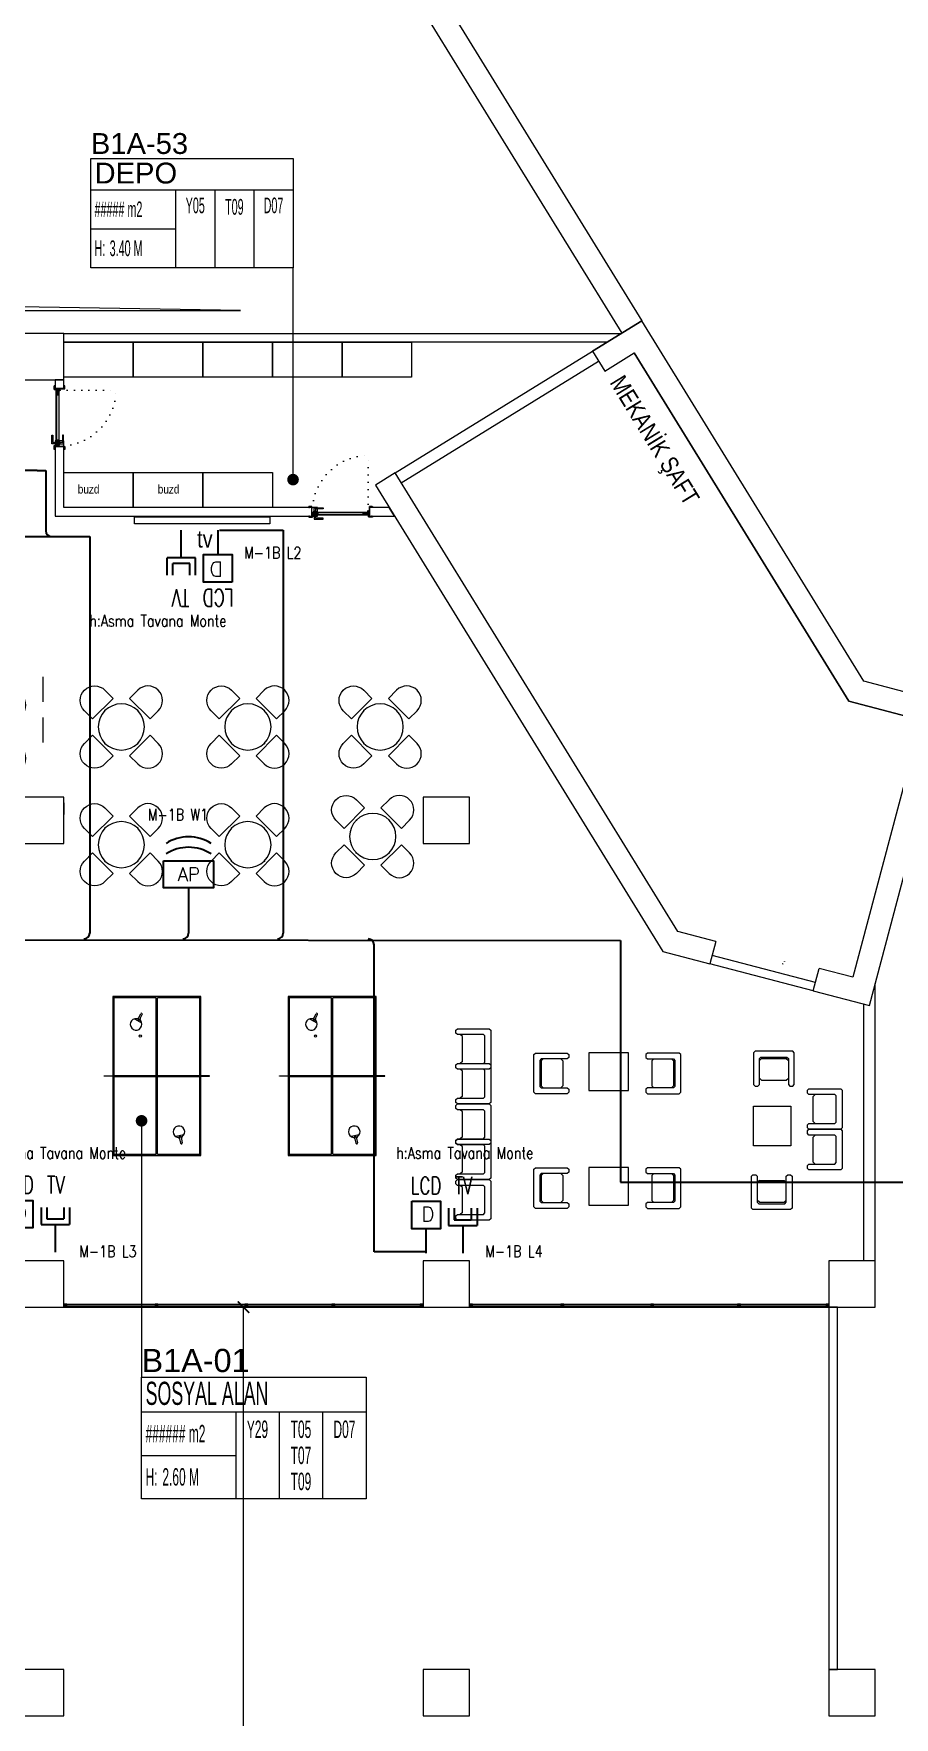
# Model space of a CAD drawing. Header units: metres. Extents: x -13621 to 152406, y -16073 to 22221.
# Drawn here: x 86288 to 87773, y 5682 to 8587 of the extents above; entities that cross this region are included whole.
import ezdxf
from ezdxf.enums import TextEntityAlignment as Align

# ---------------------------------------------------------------- set-up
doc = ezdxf.new("R2010")
doc.units = ezdxf.units.M
doc.header["$LTSCALE"] = 100
doc.header["$MEASUREMENT"] = 0
doc.linetypes.add('DOT2', pattern=[0.125, 0, -0.125])
doc.linetypes.add('HIDDEN', pattern=[0.375, 0.25, -0.125])
doc.layers.get('0').update_dxf_attribs({"color": 9, "lineweight": 9})
for name, color, linetype, lineweight in [('00', 9, 'Continuous', 9), ('01', 9, 'Continuous', 9), ('05', 9, 'Continuous', 9), ('06C @ 1', 9, 'Continuous', 9), ('06D', 9, 'Continuous', 9), ('09', 9, 'Continuous', 9), ('10', 9, 'Continuous', 9), ('12', 9, 'Continuous', 9), ('15', 9, 'Continuous', 9), ('20', 9, 'DOT2', 9), ('21', 9, 'Continuous', 9), ('21_mahal200', 9, 'Continuous', 9), ('25', 9, 'Continuous', 9), ('Data  Tavan', 170, 'Continuous', 30), ('E-ACCESS POINT (KABLOSUZ ERİŞİM İÇİN)', 7, 'Continuous', 30), ('E-DATA LCD EKRAN', 7, 'Continuous', 30), ('E-DATA PRİZİ (RJ45)', 7, 'Continuous', 30), ('E-YAZI', 7, 'Continuous', 30)]:
    doc.layers.add(name, color=color, linetype=linetype, lineweight=lineweight)
doc.styles.add('Arial', font='arial.ttf', dxfattribs={"height": 2.5})
doc.styles.add('E-YAZI', font='txttw.shx')
doc.styles.add('MuuM_TEXT-STANDART', font='ARIALN.TTF')
doc.dimstyles.new('MuuM_DIM200', dxfattribs={"dimscale": 20, "dimtxt": 2, "dimasz": 1, "dimexe": 1, "dimexo": 1, "dimgap": 1, "dimtad": 1, "dimdec": 1, "dimrnd": 0.5, "dimdsep": 46, "dimtxsty": 'MuuM_TEXT-STANDART', "dimblk": 'ARCHTICK', "dimcen": 0, "dimdle": 0.15, "dimclrd": 256, "dimclre": 256, "dimclrt": 256, "dimadec": 0, "dimazin": 0, "dimtfac": 5, "dimtdec": 1, "dimtix": 1, "dimtmove": 2, "dimatfit": 3, "dimldrblk": 'DOT', "dimfxl": 3, "dimfxlon": 1, "dimtolj": 1, "dimlwd": -1, "dimlwe": -1, "dimarcsym": 0})

# ---------------------------------------------------------------- blocks, each defined once
blk = doc.blocks.new('E-LCD+TV')
at = {"layer": 'E-DATA PRİZİ (RJ45)', "color": 1}
for p, q in [((38.5, 77.5), (38.5, 48)), ((48.3, 77.5), (48.3, 57.8)), ((77.8, 77.5), (77.8, 57.8)), ((87.6, 77.5), (87.6, 48)), ((0, 0), (0, 42)), ((38.5, 48), (87.6, 48)), ((48.3, 57.8), (77.8, 57.8)), ((63, 48), (63, 0))]:
    blk.add_line(p, q, dxfattribs=at)
blk.add_lwpolyline([(-24.6, 89.6), (24.6, 89.6), (24.6, 42), (-24.6, 42)], close=True, dxfattribs=at)
at = {"layer": 'E-DATA PRİZİ (RJ45)', "color": 1, "style": 'E-YAZI'}
blk.add_text('D', height=25.6, dxfattribs=at).set_placement((-8.8, 54.6))
at = {"layer": 'E-YAZI', "color": 1, "style": 'E-YAZI', "width": 0.7}
for s, p in [('LCD', (-27, 101.6)), ('TV', (49, 101.6))]:
    blk.add_text(s, height=30, dxfattribs=at).set_placement(p)
blk = doc.blocks.new('*U215')
at = {"layer": 'E-ACCESS POINT (KABLOSUZ ERİŞİM İÇİN)', "color": 4}
blk.add_lwpolyline([(-2.39, 3.24), (2.39, 3.24), (2.39, 0.65), (-2.39, 0.65)], close=True, dxfattribs=at)
at = {"layer": 'E-ACCESS POINT (KABLOSUZ ERİŞİM İÇİN)', "color": 3}
for centre in [(0, 1.56), (0, 0.55)]:
    blk.add_arc(centre, 3.99, 57.1828, 122.8172, dxfattribs=at)
at = {"layer": 'E-ACCESS POINT (KABLOSUZ ERİŞİM İÇİN)', "color": 3, "style": 'E-YAZI'}
blk.add_text('AP', height=1.28, dxfattribs=at).set_placement((-1.05, 1.31))
blk = doc.blocks.new('*U212')
at = {"layer": 'E-DATA PRİZİ (RJ45)', "color": 4}
blk.add_line((0, 0), (0, 2.1), dxfattribs=at)
blk.add_lwpolyline([(-1.23, 4.48), (1.23, 4.48), (1.23, 2.1), (-1.23, 2.1)], close=True, dxfattribs=at)
at = {"layer": 'E-DATA PRİZİ (RJ45)', "color": 3, "style": 'E-YAZI'}
blk.add_text('D', height=1.28, dxfattribs=at).set_placement((-0.44, 2.73))
blk = doc.blocks.new('p-kolon_80x80')
blk.add_lwpolyline([(-40, -40), (40, -40), (40, 40), (-40, 40)], close=True)
blk = doc.blocks.new('A$C724E0FF5')
at = {"layer": '09'}
for p, q in [((-8844.7, -1647.7), (-8844.8, -1647.8)), ((-8844.6, -1647.7), (-8844.7, -1647.9)), ((-8844.6, -1647.9), (-8844.5, -1647.7)), ((-8844.4, -1647.8), (-8844.5, -1647.9)), ((-8844.4, -1647.9), (-8844.4, -1647.8)), ((-8844.3, -1647.8), (-8844.3, -1648)), ((-8844.2, -1648), (-8844.2, -1647.8)), ((-8844.1, -1648), (-8844.1, -1647.9)), ((-8842.3, -1643), (-8842.3, -1643.2)), ((-8842.2, -1643.2), (-8842.2, -1643)), ((-8842.1, -1643.1), (-8842.1, -1643.2)), ((-8842, -1643.2), (-8842, -1643.1)), ((-8841.9, -1643.1), (-8841.9, -1643.3)), ((-8841.8, -1643.3), (-8841.8, -1643.1)), ((-8841.7, -1643.2), (-8841.7, -1643.3)), ((-8841.6, -1643.2), (-8841.6, -1643.3))]:
    blk.add_line(p, q, dxfattribs=at)
blk = doc.blocks.new('1.Bod.Ara.Sitatik Elk')
blk.add_lwpolyline([(3252.2, -590.6), (3337.3, -538.2)])
at = {"layer": '01'}
for points in [[(2885.9, 194.4), (3337.3, -538.2), (3303.3, -559.2), (2863.6, 154.4)], [(3633.1, -1694.3), (3729.8, -1719.6), (3868, -1198.9), (3720.3, -1159.7), (3337.3, -538.2), (3252.2, -590.6), (3273.2, -624.7), (3324.2, -593.2), (3694.6, -1194.2), (3819, -1227.3), (3701.4, -1670.8), (3643.2, -1655.6)], [(3819.2, -1227.3), (3694.6, -1194.2), (3324.2, -593.2)], [(3464.9, -1609), (3399.2, -1591.8), (2911.6, -800.5), (2877.6, -821.5), (3373.6, -1626.4), (3454.8, -1647.7)], [(3464.9, -1609), (3454.8, -1647.7)], [(3633.1, -1694.3), (3643.2, -1655.6)]]:
    blk.add_lwpolyline(points, dxfattribs=at)
for name, p in [('p-kolon_80x80', (2300, -600)), ('p-kolon_80x80', (2300, -1400)), ('p-kolon_80x80', (3000, -1400)), ('A$C724E0FF5', (12425, 0)), ('p-kolon_80x80', (2300, -2200)), ('p-kolon_80x80', (3000, -2200)), ('p-kolon_80x80', (3700, -2200)), ('p-kolon_80x80', (2300, -2905)), ('p-kolon_80x80', (3000, -2905)), ('p-kolon_80x80', (3700, -2905))]:
    blk.add_blockref(name, p, dxfattribs=at)
blk = doc.blocks.new('_ArchTick')
at = {"color": 0, "linetype": 'ByBlock', "const_width": 0.15}
blk.add_lwpolyline([(-0.5, -0.5), (0.5, 0.5)], dxfattribs=at)
blk = doc.blocks.new('_Dot')
at = {"color": 0, "linetype": 'ByBlock', "lineweight": -2}
blk.add_line((-0.5, 0), (-1, 0), dxfattribs=at)
at = {"color": 0, "linetype": 'ByBlock', "const_width": 0.5}
blk.add_lwpolyline([(-0.25, 0, 1), (0.25, 0, 1)], format="xyb", close=True, dxfattribs=at)
blk = doc.blocks.new('0_roomno2')
blk.add_lwpolyline([(19.38, -10.5), (0, -10.5), (0, 0), (19.38, 0)], close=True)
for points in [[(0, -3), (19.38, -3)], [(8.12, -3), (8.12, -10.5)], [(11.88, -3), (11.88, -10.5)], [(15.62, -3), (15.62, -10.5)], [(0, -6.75), (8.12, -6.75)]]:
    blk.add_lwpolyline(points)
at = {"style": 'MuuM_TEXT-STANDART', "width": 0.6}
blk.add_text('H:', height=1.5, dxfattribs=at).set_placement((0.35, -8.61), align=Align.MIDDLE_LEFT)
at = {"style": 'Arial'}
blk.add_attdef('ODANO', (0, 1.17), '', height=2, dxfattribs=at)
blk.add_attdef('MEKANADI', text='', height=2, dxfattribs=at).set_placement((0.35, -3), align=Align.BOTTOM_LEFT)
at = {"style": 'MuuM_TEXT-STANDART', "width": 0.6}
for tag, p in [('M2', (0.35, -4.88)), ('TEMIZTAVANYUKSEKLIGI', (1.8, -8.61))]:
    blk.add_attdef(tag, text='', height=1.5, dxfattribs=at).set_placement(p, align=Align.MIDDLE_LEFT)
for tag, p in [('YER01', (10, -4.5)), ('TAVAN01', (13.75, -4.5)), ('DUVAR01', (17.5, -4.5)), ('YER02', (10, -6.75)), ('TAVAN02', (13.75, -6.75)), ('DUVAR02', (17.5, -6.75)), ('YER03', (10, -9)), ('TAVAN03', (13.75, -9)), ('DUVAR03', (17.5, -9))]:
    blk.add_attdef(tag, text='', height=1.5, dxfattribs=at).set_placement(p, align=Align.MIDDLE_CENTER)
blk = doc.blocks.new('prf-10x10')
blk.add_lwpolyline([(-5, -5), (5, -5), (5, 5), (-5, 5)], close=True)
at = {"color": 255}
blk.add_solid([(-5, -5), (5, -5), (-5, 5), (5, 5)], dxfattribs=at)
at = {"layer": '10'}
blk.add_point((0, 0), dxfattribs=at)
blk = doc.blocks.new('p-dog-ser-620')
at = {"layer": '06D'}
for points in [[(-620, 5), (-5, 5)], [(-620, 0), (-5, 0)]]:
    blk.add_lwpolyline(points, dxfattribs=at)
at = {"layer": '15'}
blk.add_lwpolyline([(-620, 2.5), (-5, 2.5)], dxfattribs=at)
at = {"layer": '10', "xscale": 0.5, "yscale": 0.5, "rotation": 90}
for p in [(-617.5, 2.5), (-460, 2.5), (-305, 2.5), (-155, 2.5), (-2.5, 2.5)]:
    blk.add_blockref('prf-10x10', p, dxfattribs=at)
blk = doc.blocks.new('*D476')
at = {"layer": '25', "transparency": 16777216}
for p, q in [((2705.9, -2240), (2630, -2240)), ((2650, -7818), (2650, -2237)), ((2705.9, -7815), (2630, -7815))]:
    blk.add_line(p, q, dxfattribs=at)
at = {"layer": '25', "transparency": 16777216, "xscale": 20, "yscale": 20, "zscale": 20}
for p, rotation in [((2650, -2240), 90), ((2650, -7815), 270)]:
    blk.add_blockref('_ArchTick', p, dxfattribs=dict(at, rotation=rotation))
at = {"layer": '25', "transparency": 16777216, "insert": (2604.5, -4514.1), "char_height": 50, "attachment_point": 5, "rotation": 90, "style": 'MuuM_TEXT-STANDART'}
blk.add_mtext('\\A1;5575', dxfattribs=at)
blk = doc.blocks.new('p-kapı kolu')
for points in [[(2.2, 0), (2.2, -1.25), (-2.2, -1.25), (-2.2, 0), (2.2, 0)], [(1.225, -1.25), (1.225, -7.5), (-13.775, -7.5), (-13.775, -5.625), (-1.025, -5.625), (-1.025, -5.625), (-1.025, -1.25), (1.225, -1.25)]]:
    blk.add_lwpolyline(points)
blk = doc.blocks.new('K-AH-01')
at = {"layer": '09'}
h = blk.add_hatch(dxfattribs=at)
h.set_pattern_fill('LOGEND', color=256, scale=10, style=0)
h.set_pattern_definition([(7e-15, (-3944.073, -2726.897), (10, 10), [3, -7]), (7e-15, (-3944.073, -2726.397), (10, 10), [3, -7]), (7e-15, (-3943.573, -2725.397), (10, 10), [2, -8]), (7e-15, (-3943.073, -2724.397), (10, 10), [1.5, -8.5]), (7e-15, (-3943.073, -2723.397), (10, 10), [1, -9]), (7e-15, (-3945.573, -2722.397), (10, 10), [0.5, -2.5, 0.5, -6.5]), (7e-15, (-3944.073, -2721.897), (10, 10), [0.5, -4, 1.5, -4]), (7e-15, (-3942.073, -2721.397), (10, 10), [0.5, -0.5, 0.5, -8.5]), (7e-15, (-3942.573, -2720.897), (10, 10), [0.5, -9.5]), (7e-15, (-3943.073, -2719.897), (10, 10), [1.5, -8.5]), (7e-15, (-3943.073, -2718.897), (10, 10), [2, -8]), (7e-15, (-3943.573, -2717.897), (10, 10), [2.5, -3, 0.5, -4]), (90, (-3947.573, -2723.897), (-10, 10), [0.5, -1, 2.5, -6]), (90, (-3947.073, -2722.897), (-10, 10), [0.5, -0.5, 1.5, -7.5]), (90, (-3946.573, -2718.897), (-10, 10), [1, -9]), (90, (-3946.073, -2722.897), (-10, 10), [2, -3, 0.5, -4.5]), (90, (-3945.573, -2717.397), (-10, 10), [0.5, -9.5]), (90, (-3945.073, -2722.397), (-10, 10), [1.5, -8.5]), (90, (-3944.073, -2721.897), (-10, 10), [1, -9]), (90, (-3943.073, -2721.897), (-10, 10), [0.5, -1.5, 1.5, -6.5]), (90, (-3942.573, -2721.397), (-10, 10), [0.5, -9.5]), (90, (-3942.073, -2723.397), (-10, 10), [1.4, -8.6]), (90, (-3941.573, -2725.397), (-10, 10), [1, -9]), (90, (-3940.573, -2721.397), (-10, 10), [0.5, -9.5]), (90, (-3939.573, -2721.897), (-10, 10), [1.5, -8.5]), (90, (-3938.573, -2721.897), (-10, 10), [1.5, -8.5]), (45, (-3940.073, -2725.8966), (1e-15, 10), [0.7071, -0.7071, 0.7071, -12.020836]), (45, (-3942.073, -2723.3966), (1e-15, 10), [1.4142, -12.727936]), (45, (-3946.073, -2718.3966), (1e-15, 10), [1.4142, -12.727936]), (45, (-3944.073, -2720.8966), (1e-15, 10), [1.4142, -12.727936]), (45, (-3943.573, -2722.8966), (1e-15, 10), [1.4142, -12.727936]), (45, (-3940.573, -2724.8966), (1e-15, 10), [1.4142, -12.727936]), (45, (-3941.573, -2724.3966), (1e-15, 10), [2.12132, -12.020816]), (45, (-3944.573, -2719.8966), (1e-15, 10), [0.7071, -13.435036]), (45, (-3945.073, -2718.8966), (1e-15, 10), [0.7071, -13.435036]), (45, (-3941.073, -2718.8966), (1e-15, 10), [0.7071, -13.435036]), (45, (-3945.073, -2723.8966), (1e-15, 10), [0.7071, -13.435036]), (45, (-3939.573, -2720.3966), (1e-15, 10), [0.7071, -13.435036]), (45, (-3943.073, -2721.3966), (1e-15, 10), [0.7071, -13.435036]), (45, (-3942.073, -2720.3966), (1e-15, 10), [0.7071, -13.435036]), (135, (-3942.573, -2722.3966), (-10, 1e-15), [0.7071, -0.7071, 2.12132, -10.606616]), (135, (-3941.073, -2722.3966), (-10, 1e-15), [0.7071, -13.435036]), (135, (-3941.073, -2725.8966), (-10, 1e-15), [0.7071, -13.435036]), (135, (-3943.073, -2723.3966), (-10, 1e-15), [0.7071, -13.435036]), (135, (-3941.573, -2721.3966), (-10, 1e-15), [0.7071, -13.435036]), (135, (-3944.073, -2723.8966), (-10, 1e-15), [0.7071, -13.435036]), (135, (-3940.073, -2723.8966), (-10, 1e-15), [0.7071, -13.435036]), (135, (-3947.073, -2726.8966), (-10, 1e-15), [0.7071, -13.435036]), (135, (-3946.573, -2726.3966), (-10, 1e-15), [1.4142, -12.727936]), (135, (-3946.073, -2725.8966), (-10, 1e-15), [1.4142, -12.727936]), (135, (-3945.073, -2725.8966), (-10, 1e-15), [1.4142, -12.727936]), (135, (-3944.573, -2724.8966), (-10, 1e-15), [1.4142, -12.727936]), (135, (-3940.573, -2720.8966), (-10, 1e-15), [1.4142, -12.727936]), (135, (-3938.573, -2725.8966), (-10, 1e-15), [1.4142, -12.727936]), (135, (-3938.073, -2717.8966), (-10, 1e-15), [1.4142, -12.727936]), (135, (-3938.073, -2718.8966), (-10, 1e-15), [1.4142, -12.727936]), (135, (-3939.073, -2719.3966), (-10, 1e-15), [1.4142, -12.727936]), (135, (-3946.073, -2719.3966), (-10, 1e-15), [2.12132, -12.020816]), (135, (-3939.573, -2720.3966), (-10, 1e-15), [2.12132, -12.020816]), (26.56505, (-3945.0727, -2717.3966), (10, 4e-09), [1.118, -21.24268]), (26.56505, (-3945.0727, -2722.3966), (10, 4e-09), [1.118, -21.24268]), (26.56505, (-3944.0727, -2719.3966), (10, 4e-09), [1.118, -21.24268]), (26.56505, (-3941.0727, -2726.3966), (10, 4e-09), [1.118, -21.24268]), (26.56505, (-3941.5727, -2725.3966), (10, 4e-09), [1.118, -21.24268]), (26.56505, (-3944.5727, -2723.3966), (10, 4e-09), [1.118, -21.24268]), (26.56505, (-3944.5727, -2718.3966), (10, 4e-09), [1.118, -21.24268]), (26.56505, (-3941.5727, -2721.3966), (10, 4e-09), [2.236, -20.12468]), (63.43495, (-3941.5727, -2719.8966), (5e-10, 10), [1.118, -21.24268]), (63.43495, (-3940.0727, -2722.8966), (5e-10, 10), [1.118, -21.24268]), (63.43495, (-3945.0727, -2720.8966), (5e-10, 10), [1.118, -21.24268]), (63.43495, (-3947.0727, -2720.3966), (5e-10, 10), [1.118, -21.24268]), (63.43495, (-3941.0727, -2722.3966), (5e-10, 10), [1.118, -21.24268]), (63.43495, (-3942.0727, -2722.3966), (5e-10, 10), [1.118, -21.24268]), (63.43495, (-3946.0727, -2720.8966), (5e-10, 10), [2.236, -20.12468]), (63.43495, (-3938.5727, -2724.3966), (5e-10, 10), [2.236, -20.12468]), (63.43495, (-3939.5727, -2723.8966), (5e-10, 10), [2.236, -20.12468]), (116.56505, (-3947.5727, -2725.3966), (-4e-09, 10), [1.118, -21.24268]), (116.56505, (-3947.5727, -2719.8966), (-4e-09, 10), [1.118, -21.24268]), (116.56505, (-3945.5727, -2726.8966), (-4e-09, 10), [1.118, -21.24268]), (116.56505, (-3946.5727, -2717.8966), (-4e-09, 10), [1.118, -21.24268]), (116.56505, (-3945.5727, -2723.8966), (-4e-09, 10), [1.118, -21.24268]), (116.56505, (-3943.5727, -2722.8966), (-4e-09, 10), [1.118, -21.24268]), (116.56505, (-3942.5727, -2720.8966), (-4e-09, 10), [1.118, -21.24268]), (116.56505, (-3947.0727, -2724.8966), (3.2e-06, 10.0000016), [1.118, -21.24268]), (116.56505, (-3944.5727, -2723.3966), (-4e-09, 10), [1.118, -21.24268]), (116.56505, (-3941.5727, -2724.3966), (-4e-09, 10), [1.118, -21.24268]), (116.56505, (-3940.5727, -2723.3966), (-4e-09, 10), [1.118, -21.24268]), (116.56505, (-3938.5727, -2720.3966), (-4e-09, 10), [1.118, -21.24268]), (116.56505, (-3946.0727, -2717.3966), (-4e-09, 10), [1.118, -21.24268]), (116.56505, (-3947.5727, -2717.8966), (-4e-09, 10), [2.236, -20.12468]), (116.56505, (-3946.0727, -2724.8966), (-4e-09, 10), [2.236, -20.12468]), (153.43495, (-3947.5727, -2726.3966), (-10, 5e-10), [1.118, -21.24268]), (153.43495, (-3939.0727, -2726.8966), (-10, 5e-10), [1.118, -21.24268]), (153.43495, (-3939.5727, -2721.8966), (-10, 5e-10), [1.118, -21.24268]), (153.43495, (-3943.5727, -2725.3966), (-10, 5e-10), [1.118, -21.24268]), (153.43495, (-3944.0727, -2726.3966), (-10, 5e-10), [1.118, -21.24268]), (153.43495, (-3943.0727, -2724.3966), (-10, 5e-10), [1.118, -21.24268]), (153.43495, (-3940.0727, -2718.3966), (-10, 5e-10), [1.118, -21.24268]), (153.43495, (-3939.0727, -2717.8966), (-10, 5e-10), [2.236, -20.12468])])
h.paths.add_polyline_path([(10.8, 6.5), (10.8, 2.5), (0.8, 2.5), (0.8, 6.5)])
h = blk.add_hatch(dxfattribs=at)
h.set_pattern_fill('LOGEND', color=256, scale=10, style=0)
h.set_pattern_definition([(7e-15, (-3938.781, -2726.897), (10, 10), [3, -7]), (7e-15, (-3938.781, -2726.397), (10, 10), [3, -7]), (7e-15, (-3938.281, -2725.397), (10, 10), [2, -8]), (7e-15, (-3937.781, -2724.397), (10, 10), [1.5, -8.5]), (7e-15, (-3937.781, -2723.397), (10, 10), [1, -9]), (7e-15, (-3940.281, -2722.397), (10, 10), [0.5, -2.5, 0.5, -6.5]), (7e-15, (-3938.781, -2721.897), (10, 10), [0.5, -4, 1.5, -4]), (7e-15, (-3936.781, -2721.397), (10, 10), [0.5, -0.5, 0.5, -8.5]), (7e-15, (-3937.281, -2720.897), (10, 10), [0.5, -9.5]), (7e-15, (-3937.781, -2719.897), (10, 10), [1.5, -8.5]), (7e-15, (-3937.781, -2718.897), (10, 10), [2, -8]), (7e-15, (-3938.281, -2717.897), (10, 10), [2.5, -3, 0.5, -4]), (90, (-3942.281, -2723.897), (-10, 10), [0.5, -1, 2.5, -6]), (90, (-3941.781, -2722.897), (-10, 10), [0.5, -0.5, 1.5, -7.5]), (90, (-3941.281, -2718.897), (-10, 10), [1, -9]), (90, (-3940.781, -2722.897), (-10, 10), [2, -3, 0.5, -4.5]), (90, (-3940.281, -2717.397), (-10, 10), [0.5, -9.5]), (90, (-3939.781, -2722.397), (-10, 10), [1.5, -8.5]), (90, (-3938.781, -2721.897), (-10, 10), [1, -9]), (90, (-3937.781, -2721.897), (-10, 10), [0.5, -1.5, 1.5, -6.5]), (90, (-3937.281, -2721.397), (-10, 10), [0.5, -9.5]), (90, (-3936.781, -2723.397), (-10, 10), [1.4, -8.6]), (90, (-3936.281, -2725.397), (-10, 10), [1, -9]), (90, (-3935.281, -2721.397), (-10, 10), [0.5, -9.5]), (90, (-3934.281, -2721.897), (-10, 10), [1.5, -8.5]), (90, (-3933.281, -2721.897), (-10, 10), [1.5, -8.5]), (45, (-3934.781, -2725.8966), (1e-15, 10), [0.7071, -0.7071, 0.7071, -12.020836]), (45, (-3936.781, -2723.3966), (1e-15, 10), [1.4142, -12.727936]), (45, (-3940.781, -2718.3966), (1e-15, 10), [1.4142, -12.727936]), (45, (-3938.781, -2720.8966), (1e-15, 10), [1.4142, -12.727936]), (45, (-3938.281, -2722.8966), (1e-15, 10), [1.4142, -12.727936]), (45, (-3935.281, -2724.8966), (1e-15, 10), [1.4142, -12.727936]), (45, (-3936.281, -2724.3966), (1e-15, 10), [2.12132, -12.020816]), (45, (-3939.281, -2719.8966), (1e-15, 10), [0.7071, -13.435036]), (45, (-3939.781, -2718.8966), (1e-15, 10), [0.7071, -13.435036]), (45, (-3935.781, -2718.8966), (1e-15, 10), [0.7071, -13.435036]), (45, (-3939.781, -2723.8966), (1e-15, 10), [0.7071, -13.435036]), (45, (-3934.281, -2720.3966), (1e-15, 10), [0.7071, -13.435036]), (45, (-3937.781, -2721.3966), (1e-15, 10), [0.7071, -13.435036]), (45, (-3936.781, -2720.3966), (1e-15, 10), [0.7071, -13.435036]), (135, (-3937.281, -2722.3966), (-10, 1e-15), [0.7071, -0.7071, 2.12132, -10.606616]), (135, (-3935.781, -2722.3966), (-10, 1e-15), [0.7071, -13.435036]), (135, (-3935.781, -2725.8966), (-10, 1e-15), [0.7071, -13.435036]), (135, (-3937.781, -2723.3966), (-10, 1e-15), [0.7071, -13.435036]), (135, (-3936.281, -2721.3966), (-10, 1e-15), [0.7071, -13.435036]), (135, (-3938.781, -2723.8966), (-10, 1e-15), [0.7071, -13.435036]), (135, (-3934.781, -2723.8966), (-10, 1e-15), [0.7071, -13.435036]), (135, (-3941.781, -2726.8966), (-10, 1e-15), [0.7071, -13.435036]), (135, (-3941.281, -2726.3966), (-10, 1e-15), [1.4142, -12.727936]), (135, (-3940.781, -2725.8966), (-10, 1e-15), [1.4142, -12.727936]), (135, (-3939.781, -2725.8966), (-10, 1e-15), [1.4142, -12.727936]), (135, (-3939.281, -2724.8966), (-10, 1e-15), [1.4142, -12.727936]), (135, (-3935.281, -2720.8966), (-10, 1e-15), [1.4142, -12.727936]), (135, (-3933.281, -2725.8966), (-10, 1e-15), [1.4142, -12.727936]), (135, (-3932.781, -2717.8966), (-10, 1e-15), [1.4142, -12.727936]), (135, (-3932.781, -2718.8966), (-10, 1e-15), [1.4142, -12.727936]), (135, (-3933.781, -2719.3966), (-10, 1e-15), [1.4142, -12.727936]), (135, (-3940.781, -2719.3966), (-10, 1e-15), [2.12132, -12.020816]), (135, (-3934.281, -2720.3966), (-10, 1e-15), [2.12132, -12.020816]), (26.56505, (-3939.7813, -2717.3966), (10, 4e-09), [1.118, -21.24268]), (26.56505, (-3939.7813, -2722.3966), (10, 4e-09), [1.118, -21.24268]), (26.56505, (-3938.7813, -2719.3966), (10, 4e-09), [1.118, -21.24268]), (26.56505, (-3935.7813, -2726.3966), (10, 4e-09), [1.118, -21.24268]), (26.56505, (-3936.2813, -2725.3966), (10, 4e-09), [1.118, -21.24268]), (26.56505, (-3939.2813, -2723.3966), (10, 4e-09), [1.118, -21.24268]), (26.56505, (-3939.2813, -2718.3966), (10, 4e-09), [1.118, -21.24268]), (26.56505, (-3936.2813, -2721.3966), (10, 4e-09), [2.236, -20.12468]), (63.43495, (-3936.2813, -2719.8966), (5e-10, 10), [1.118, -21.24268]), (63.43495, (-3934.7813, -2722.8966), (5e-10, 10), [1.118, -21.24268]), (63.43495, (-3939.7813, -2720.8966), (5e-10, 10), [1.118, -21.24268]), (63.43495, (-3941.7813, -2720.3966), (5e-10, 10), [1.118, -21.24268]), (63.43495, (-3935.7813, -2722.3966), (5e-10, 10), [1.118, -21.24268]), (63.43495, (-3936.7813, -2722.3966), (5e-10, 10), [1.118, -21.24268]), (63.43495, (-3940.7813, -2720.8966), (5e-10, 10), [2.236, -20.12468]), (63.43495, (-3933.2813, -2724.3966), (5e-10, 10), [2.236, -20.12468]), (63.43495, (-3934.2813, -2723.8966), (5e-10, 10), [2.236, -20.12468]), (116.56505, (-3942.2813, -2725.3966), (-4e-09, 10), [1.118, -21.24268]), (116.56505, (-3942.2813, -2719.8966), (-4e-09, 10), [1.118, -21.24268]), (116.56505, (-3940.2813, -2726.8966), (-4e-09, 10), [1.118, -21.24268]), (116.56505, (-3941.2813, -2717.8966), (-4e-09, 10), [1.118, -21.24268]), (116.56505, (-3940.2813, -2723.8966), (-4e-09, 10), [1.118, -21.24268]), (116.56505, (-3938.2813, -2722.8966), (-4e-09, 10), [1.118, -21.24268]), (116.56505, (-3937.2813, -2720.8966), (-4e-09, 10), [1.118, -21.24268]), (116.56505, (-3941.7813, -2724.8966), (3.2e-06, 10.0000016), [1.118, -21.24268]), (116.56505, (-3939.2813, -2723.3966), (-4e-09, 10), [1.118, -21.24268]), (116.56505, (-3936.2813, -2724.3966), (-4e-09, 10), [1.118, -21.24268]), (116.56505, (-3935.2813, -2723.3966), (-4e-09, 10), [1.118, -21.24268]), (116.56505, (-3933.2813, -2720.3966), (-4e-09, 10), [1.118, -21.24268]), (116.56505, (-3940.7813, -2717.3966), (-4e-09, 10), [1.118, -21.24268]), (116.56505, (-3942.2813, -2717.8966), (-4e-09, 10), [2.236, -20.12468]), (116.56505, (-3940.7813, -2724.8966), (-4e-09, 10), [2.236, -20.12468]), (153.43495, (-3942.2813, -2726.3966), (-10, 5e-10), [1.118, -21.24268]), (153.43495, (-3933.7813, -2726.8966), (-10, 5e-10), [1.118, -21.24268]), (153.43495, (-3934.2813, -2721.8966), (-10, 5e-10), [1.118, -21.24268]), (153.43495, (-3938.2813, -2725.3966), (-10, 5e-10), [1.118, -21.24268]), (153.43495, (-3938.7813, -2726.3966), (-10, 5e-10), [1.118, -21.24268]), (153.43495, (-3937.7813, -2724.3966), (-10, 5e-10), [1.118, -21.24268]), (153.43495, (-3934.7813, -2718.3966), (-10, 5e-10), [1.118, -21.24268]), (153.43495, (-3933.7813, -2717.8966), (-10, 5e-10), [2.236, -20.12468])])
h.paths.add_polyline_path([(89.1, 2.5), (89.1, 6.5), (99.1, 6.5), (99.1, 2.5)])
at = {"layer": '10'}
for points in [[(-0.4, -1.7), (1.3, -1.7, 0.414214), (1.6, -1.4), (1.6, 1.1, 0.414214), (1.3, 1.4, 0.414214), (1, 1.1), (1, 0.2), (0.2, 0.2), (0.2, 16.4, 0.414214), (-0.1, 16.7), (-4.6, 16.7, 0.414214), (-4.9, 16.4), (-4.9, 15.3, 0.414214), (-4.6, 15), (-3.5, 15), (-3.5, 15.2), (-4.6, 15.2, -0.414214), (-4.7, 15.3), (-4.7, 16.4, -0.414214), (-4.6, 16.5), (-0.2, 16.5), (-0.1, 16.5, -0.414214), (0, 16.4), (0, 0), (1.2, 0), (1.2, 1.1, -0.414214), (1.3, 1.2, -0.414214), (1.4, 1.1), (1.4, -1.4, -0.414214), (1.3, -1.5), (-0.4, -1.5), (-4.6, -1.5, -0.414214), (-4.7, -1.4), (-4.7, -0.3, -0.414214), (-4.6, -0.2), (-3.5, -0.2), (-3.5, 0), (-4.6, 0, 0.414214), (-4.9, -0.3), (-4.9, -1.4, 0.414214), (-4.6, -1.7)], [(2.1, 7.6), (0.8, 7), (0.8, 4.1), (0.6, 4.1), (0.6, 7.1), (2, 7.8, -14.796002)], [(100.4, -1.7), (98.7, -1.7, -0.414214), (98.4, -1.4), (98.4, 1.1, -0.414214), (98.7, 1.4, -0.414214), (99, 1.1), (99, 0.2), (99.8, 0.2), (99.8, 16.4, -0.414214), (100.1, 16.7), (104.6, 16.7, -0.414214), (104.9, 16.4), (104.9, 15.3, -0.414214), (104.6, 15), (103.5, 15), (103.5, 15.2), (104.6, 15.2, 0.414214), (104.7, 15.3), (104.7, 16.4, 0.414214), (104.6, 16.5), (100.2, 16.5), (100.1, 16.5, 0.414214), (100, 16.4), (100, 0), (98.8, 0), (98.8, 1.1, 0.414214), (98.7, 1.2, 0.414214), (98.6, 1.1), (98.6, -1.4, 0.414214), (98.7, -1.5), (100.4, -1.5), (104.6, -1.5, 0.414214), (104.7, -1.4), (104.7, -0.3, 0.414214), (104.6, -0.2), (103.5, -0.2), (103.5, 0), (104.6, 0, -0.414214), (104.9, -0.3), (104.9, -1.4, -0.414214), (104.6, -1.7)]]:
    blk.add_lwpolyline(points, format="xyb", close=True, dxfattribs=at)
blk.add_circle((2.7, 8.1), 0.55, dxfattribs=at)
at = {"layer": '12'}
for points in [[(0.8, 6.5), (99.1, 6.5), (99.1, 7), (0.8, 7)], [(0.8, 2.5), (10.8, 2.5), (10.8, 6.5), (0.8, 6.5)], [(0.8, 2.5), (99.1, 2.5), (99.1, 2), (0.8, 2)], [(89.1, 2.5), (99.1, 2.5), (99.1, 6.5), (89.1, 6.5)]]:
    blk.add_lwpolyline(points, close=True, dxfattribs=at)
at = {"layer": '20'}
blk.add_lwpolyline([(2.7, 8.1), (2.7, 105.2)], dxfattribs=at)
at = {"layer": '20', "linetype": 'HIDDEN'}
for points in [[(2, 6.9), (2, 5.4), (3.5, 5.4), (3.5, 6.9)], [(2.2, 7.6), (2.2, 5.6), (3.3, 5.6), (3.3, 7.6)]]:
    blk.add_lwpolyline(points, dxfattribs=at)
at = {"layer": '20'}
blk.add_arc((0.8, 7), 98.3, 357.0842, 88.8632, dxfattribs=at)
at = {"layer": '06C @ 1', "xscale": -1, "rotation": 180}
blk.add_blockref('p-kapı kolu', (94.1, 7), dxfattribs=at)
at = {"layer": '06C @ 1'}
blk.add_blockref('p-kapı kolu', (94.1, 2), dxfattribs=at)
blk = doc.blocks.new('A$C7A916EBA')
for p, q in [((1.37, 1.814), (1.37, 0)), ((2.74, 1.667), (0, 1.667)), ((0, 1.667), (0, 0.147)), ((1.36, 1.647), (0.02, 1.647)), ((0.02, 1.647), (0.02, 0.917)), ((1.36, 1.647), (1.36, 0.917)), ((1.38, 1.647), (1.38, 0.917)), ((2.72, 1.647), (1.38, 1.647)), ((2.72, 0.917), (2.72, 1.647)), ((2.74, 0.147), (2.74, 1.667)), ((2.354, 1.295), (2.287, 1.169)), ((2.334, 1.236), (2.325, 1.219)), ((2.325, 1.219), (2.34, 1.205)), ((2.354, 1.231), (2.334, 1.236)), ((2.354, 1.231), (2.34, 1.205)), ((2.34, 1.205), (2.428, 1.158)), ((2.354, 1.231), (2.443, 1.184)), ((0.02, 0.917), (1.36, 0.917)), ((0.02, 0.897), (1.36, 0.897)), ((0.02, 0.897), (0.02, 0.167)), ((1.36, 0.897), (1.36, 0.167)), ((1.38, 0.917), (2.72, 0.917)), ((1.38, 0.897), (2.72, 0.897)), ((1.38, 0.897), (1.38, 0.167)), ((2.72, 0.167), (2.72, 0.897)), ((0.354, 0.442), (0.323, 0.581)), ((0.306, 0.52), (0.208, 0.498)), ((0.312, 0.49), (0.215, 0.469)), ((0.312, 0.49), (0.306, 0.52)), ((0.327, 0.519), (0.306, 0.52)), ((0.312, 0.49), (0.331, 0.499)), ((0.331, 0.499), (0.327, 0.519)), ((0, 0.147), (2.74, 0.147)), ((0.02, 0.167), (1.36, 0.167)), ((1.38, 0.167), (2.72, 0.167))]:
    blk.add_line(p, q)
for points in [[(1.367, 1.814), (1.373, 1.814), (1.373, 1.667), (1.367, 1.667)], [(1.367, 0), (1.373, 0), (1.373, 0.147), (1.367, 0.147)]]:
    blk.add_lwpolyline(points, close=True)
blk.add_circle((2.057, 1.194), 0.02)
for centre, radius, start, end in [((2.259, 1.265), 0.1, 352.1917, 311.6872), ((2.346, 1.168), 0.03, 61.9394, 131.6872), ((2.388, 1.247), 0.03, 172.1917, 241.9394), ((2.436, 1.171), 0.015, 241.9394, 61.9394), ((0.407, 0.526), 0.1, 212.5351, 172.0306), ((0.212, 0.484), 0.015, 102.2828, 282.2828), ((0.278, 0.544), 0.03, 282.2828, 352.0306), ((0.297, 0.456), 0.03, 32.5351, 102.2828)]:
    blk.add_arc(centre, radius, start, end)
blk = doc.blocks.new('p-sandalye-01')
blk.add_lwpolyline([(-5, -25), (-5, -25), (-25, -25, -1), (-25, 25), (-5, 25), (-5, 25)], format="xyb", close=True)
blk.add_point((0, 0.1))
blk = doc.blocks.new('p-masa-yuvarlak-4lü')
blk.add_circle((0.1, 0.1), 39.9)
at = {"rotation": 270}
blk.add_blockref('p-sandalye-01', (0, 40), dxfattribs=at)
blk.add_blockref('p-sandalye-01', (-40, 0))
at = {"xscale": -1}
blk.add_blockref('p-sandalye-01', (40, 0), dxfattribs=at)
at = {"xscale": -1, "rotation": 270}
blk.add_blockref('p-sandalye-01', (0, -40), dxfattribs=at)
blk = doc.blocks.new('1.Bod.Ara.Mimari Elk')
blk.add_lwpolyline([(2462.13, -876.15), (2695.72, -876.15), (2695.72, -888.59), (2462.13, -888.59)], close=True)
at = {"layer": '00'}
for points in [[(3277.56, -575), (2340, -575), (2340, -560), (3301.9, -560)], [(2325, -640), (2325, -655), (2340, -655), (2340, -640)], [(2867.58, -875), (2910.58, -875), (2901.33, -860), (2867.58, -860)], [(3660, -2240), (3660, -2865), (3675, -2865), (3675, -2240)]]:
    blk.add_lwpolyline(points, close=True, dxfattribs=at)
for points in [[(2911.64, -800.47), (3252.18, -590.64)], [(2922.13, -817.5), (3262.67, -607.66)], [(2325, -745), (2325, -875), (2777.58, -875), (2777.58, -860), (2340, -860), (2340, -745), (2325, -745)], [(3633.07, -1694.3), (3454.79, -1647.67)], [(3636.87, -1679.79), (3458.59, -1633.16)], [(3740, -2160), (3740, -1681.22)], [(3720, -2160), (3720, -1716.53)]]:
    blk.add_lwpolyline(points, dxfattribs=at)
at = {"layer": '05'}
for p, q in [((3027.62, -1772.93), (3024.08, -1769.4)), ((3027.62, -1815.86), (3027.62, -1772.93)), ((3027.62, -1815.86), (3024.08, -1819.4)), ((3027.62, -1832.89), (3024.08, -1829.35)), ((3163.59, -1815.09), (3167.13, -1811.55)), ((3163.59, -1815.09), (3163.59, -1858.02)), ((3201.09, -1815.09), (3197.55, -1811.55)), ((3201.09, -1815.09), (3201.09, -1858.02)), ((3354.34, -1815.09), (3357.87, -1811.55)), ((3354.34, -1815.09), (3354.34, -1858.02)), ((3391.84, -1815.09), (3388.3, -1811.55)), ((3391.84, -1815.09), (3391.84, -1858.02)), ((3543.59, -1810.83), (3540.06, -1814.36)), ((3543.59, -1810.83), (3586.52, -1810.83)), ((3586.52, -1810.83), (3590.06, -1814.36)), ((3027.62, -1875.82), (3027.62, -1832.89)), ((3163.59, -1858.02), (3167.13, -1861.55)), ((3201.09, -1858.02), (3197.55, -1861.55)), ((3354.34, -1858.02), (3357.87, -1861.55)), ((3391.84, -1858.02), (3388.3, -1861.55)), ((3543.59, -1848.33), (3540.06, -1844.79)), ((3543.59, -1848.33), (3586.52, -1848.33)), ((3586.52, -1848.33), (3590.06, -1844.79)), ((3027.62, -1875.82), (3024.08, -1879.35)), ((3632.78, -1876.58), (3636.32, -1873.05)), ((3632.78, -1919.51), (3632.78, -1876.58)), ((3027.62, -1902.89), (3024.08, -1899.35)), ((3027.62, -1945.82), (3027.62, -1902.89)), ((3027.62, -1945.82), (3024.08, -1949.35)), ((3632.78, -1919.51), (3636.32, -1923.05)), ((3632.78, -1946.58), (3636.32, -1943.05)), ((3027.62, -1963.42), (3024.08, -1959.89)), ((3027.62, -2006.35), (3027.62, -1963.42)), ((3632.78, -1989.51), (3632.78, -1946.58)), ((3632.78, -1989.51), (3636.32, -1993.05)), ((3027.62, -2006.35), (3024.08, -2009.89)), ((3027.62, -2033.42), (3024.08, -2029.89)), ((3027.62, -2076.35), (3027.62, -2033.42)), ((3163.59, -2012.93), (3167.13, -2009.39)), ((3163.59, -2012.93), (3163.59, -2055.86)), ((3201.09, -2012.93), (3197.55, -2009.39)), ((3201.09, -2012.93), (3201.09, -2055.86)), ((3354.34, -2012.93), (3357.87, -2009.39)), ((3354.34, -2012.93), (3354.34, -2055.86)), ((3391.84, -2012.93), (3388.3, -2009.39)), ((3391.84, -2012.93), (3391.84, -2055.86)), ((3539.97, -2021.48), (3536.44, -2025.02)), ((3539.97, -2021.48), (3582.9, -2021.48)), ((3582.9, -2021.48), (3586.44, -2025.02)), ((3163.59, -2055.86), (3167.13, -2059.39)), ((3201.09, -2055.86), (3197.55, -2059.39)), ((3354.34, -2055.86), (3357.87, -2059.39)), ((3391.84, -2055.86), (3388.3, -2059.39)), ((3539.97, -2058.98), (3536.44, -2055.45)), ((3539.97, -2058.98), (3582.9, -2058.98)), ((3582.9, -2058.98), (3586.44, -2055.45)), ((3027.62, -2076.35), (3024.08, -2079.89))]:
    blk.add_line(p, q, dxfattribs=at)
for points in [[(2340, -575), (2460, -575), (2460, -635), (2340, -635)], [(2460, -575), (2580, -575), (2580, -635), (2460, -635)], [(2580, -575), (2700, -575), (2700, -635), (2580, -635)], [(2700, -575), (2820, -575), (2820, -635), (2700, -635)], [(2820, -575), (2940, -575), (2940, -635), (2820, -635)], [(2340, -800), (2460, -800), (2460, -860), (2340, -860)], [(2460, -800), (2580, -800), (2580, -860), (2460, -860)], [(2580, -800), (2700, -800), (2700, -860), (2580, -860)], [(3016.58, -1761.9), (3019.08, -1759.4), (3074.08, -1759.4), (3076.58, -1761.9), (3076.58, -1826.9), (3074.08, -1829.4), (3019.08, -1829.4), (3016.58, -1826.9), (3016.58, -1821.9), (3019.08, -1819.4), (3064.08, -1819.4), (3066.58, -1816.9), (3066.58, -1771.9), (3064.08, -1769.4), (3019.08, -1769.4), (3016.58, -1766.9)], [(3597.56, -1858.33), (3600.06, -1855.83), (3600.06, -1800.83), (3597.56, -1798.33), (3532.56, -1798.33), (3530.06, -1800.83), (3530.06, -1855.83), (3532.56, -1858.33), (3537.56, -1858.33), (3540.06, -1855.83), (3540.06, -1810.83), (3542.56, -1808.33), (3587.56, -1808.33), (3590.06, -1810.83), (3590.06, -1855.83), (3592.56, -1858.33)], [(3016.58, -1821.85), (3019.08, -1819.35), (3074.08, -1819.35), (3076.58, -1821.85), (3076.58, -1886.85), (3074.08, -1889.35), (3019.08, -1889.35), (3016.58, -1886.85), (3016.58, -1881.85), (3019.08, -1879.35), (3064.08, -1879.35), (3066.58, -1876.85), (3066.58, -1831.85), (3064.08, -1829.35), (3019.08, -1829.35), (3016.58, -1826.85)], [(3211.09, -1869.05), (3208.59, -1871.55), (3153.59, -1871.55), (3151.09, -1869.05), (3151.09, -1804.05), (3153.59, -1801.55), (3208.59, -1801.55), (3211.09, -1804.05), (3211.09, -1809.05), (3208.59, -1811.55), (3163.59, -1811.55), (3161.09, -1814.05), (3161.09, -1859.05), (3163.59, -1861.55), (3208.59, -1861.55), (3211.09, -1864.05)], [(3314.5, -1801.32), (3246.06, -1801.32), (3246.06, -1865.87), (3314.5, -1865.87)], [(3344.34, -1869.05), (3346.84, -1871.55), (3401.84, -1871.55), (3404.34, -1869.05), (3404.34, -1804.05), (3401.84, -1801.55), (3346.84, -1801.55), (3344.34, -1804.05), (3344.34, -1809.05), (3346.84, -1811.55), (3391.84, -1811.55), (3394.34, -1814.05), (3394.34, -1859.05), (3391.84, -1861.55), (3346.84, -1861.55), (3344.34, -1864.05)], [(3622.78, -1865.55), (3625.28, -1863.05), (3680.28, -1863.05), (3682.78, -1865.55), (3682.78, -1930.55), (3680.28, -1933.05), (3625.28, -1933.05), (3622.78, -1930.55), (3622.78, -1925.55), (3625.28, -1923.05), (3670.28, -1923.05), (3672.78, -1920.55), (3672.78, -1875.55), (3670.28, -1873.05), (3625.28, -1873.05), (3622.78, -1870.55)], [(3016.58, -1891.85), (3019.08, -1889.35), (3074.08, -1889.35), (3076.58, -1891.85), (3076.58, -1956.85), (3074.08, -1959.35), (3019.08, -1959.35), (3016.58, -1956.85), (3016.58, -1951.85), (3019.08, -1949.35), (3064.08, -1949.35), (3066.58, -1946.85), (3066.58, -1901.85), (3064.08, -1899.35), (3019.08, -1899.35), (3016.58, -1896.85)], [(3529.83, -1961.73), (3529.83, -1893.3), (3594.37, -1893.3), (3594.37, -1961.73)], [(3622.78, -1935.55), (3625.28, -1933.05), (3680.28, -1933.05), (3682.78, -1935.55), (3682.78, -2000.55), (3680.28, -2003.05), (3625.28, -2003.05), (3622.78, -2000.55), (3622.78, -1995.55), (3625.28, -1993.05), (3670.28, -1993.05), (3672.78, -1990.55), (3672.78, -1945.55), (3670.28, -1943.05), (3625.28, -1943.05), (3622.78, -1940.55)], [(3016.58, -1952.39), (3019.08, -1949.89), (3074.08, -1949.89), (3076.58, -1952.39), (3076.58, -2017.39), (3074.08, -2019.89), (3019.08, -2019.89), (3016.58, -2017.39), (3016.58, -2012.39), (3019.08, -2009.89), (3064.08, -2009.89), (3066.58, -2007.39), (3066.58, -1962.39), (3064.08, -1959.89), (3019.08, -1959.89), (3016.58, -1957.39)], [(3211.09, -2066.89), (3208.59, -2069.39), (3153.59, -2069.39), (3151.09, -2066.89), (3151.09, -2001.89), (3153.59, -1999.39), (3208.59, -1999.39), (3211.09, -2001.89), (3211.09, -2006.89), (3208.59, -2009.39), (3163.59, -2009.39), (3161.09, -2011.89), (3161.09, -2056.89), (3163.59, -2059.39), (3208.59, -2059.39), (3211.09, -2061.89)], [(3314.5, -1999.16), (3246.06, -1999.16), (3246.06, -2063.71), (3314.5, -2063.71)], [(3344.34, -2066.89), (3346.84, -2069.39), (3401.84, -2069.39), (3404.34, -2066.89), (3404.34, -2001.89), (3401.84, -1999.39), (3346.84, -1999.39), (3344.34, -2001.89), (3344.34, -2006.89), (3346.84, -2009.39), (3391.84, -2009.39), (3394.34, -2011.89), (3394.34, -2056.89), (3391.84, -2059.39), (3346.84, -2059.39), (3344.34, -2061.89)], [(3016.58, -2022.39), (3019.08, -2019.89), (3074.08, -2019.89), (3076.58, -2022.39), (3076.58, -2087.39), (3074.08, -2089.89), (3019.08, -2089.89), (3016.58, -2087.39), (3016.58, -2082.39), (3019.08, -2079.89), (3064.08, -2079.89), (3066.58, -2077.39), (3066.58, -2032.39), (3064.08, -2029.89), (3019.08, -2029.89), (3016.58, -2027.39)], [(3593.94, -2011.48), (3596.44, -2013.98), (3596.44, -2068.98), (3593.94, -2071.48), (3528.94, -2071.48), (3526.44, -2068.98), (3526.44, -2013.98), (3528.94, -2011.48), (3533.94, -2011.48), (3536.44, -2013.98), (3536.44, -2058.98), (3538.94, -2061.48), (3583.94, -2061.48), (3586.44, -2058.98), (3586.44, -2013.98), (3588.94, -2011.48)]]:
    blk.add_lwpolyline(points, close=True, dxfattribs=at)
at = {"layer": '06D'}
for p, q in [((2304.72, -1195.34), (2304.72, -1152.41)), ((2304.72, -1265.34), (2304.72, -1222.41))]:
    blk.add_line(p, q, dxfattribs=at)
blk.add_lwpolyline([(1707.29, -80), (1059.35, -520), (2644.85, -520), (1151.36, -495.35)], close=True, dxfattribs=at)
at = {"layer": '21'}
blk.add_line((2340, -1370), (2340, -1390), dxfattribs=at)
at = {"rotation": 270}
blk.add_blockref('K-AH-01', (2325, -655), dxfattribs=at)
at = {"xscale": -1}
blk.add_blockref('K-AH-01', (2867.58, -875), dxfattribs=at)
at = {"layer": '05', "color": 1, "xscale": -1, "rotation": 315}
for p in [(2203.42, -1247.13), (2439.31, -1239), (2657.65, -1239), (2885.86, -1239), (2873.04, -1427.92), (2439.31, -1442.06), (2657.65, -1442.06)]:
    blk.add_blockref('p-masa-yuvarlak-4lü', p, dxfattribs=at)
at = {"layer": '05', "xscale": 100, "yscale": 100, "zscale": 100, "rotation": 90}
for p in [(2591.25, -1977.94), (2893.67, -1977.94)]:
    blk.add_blockref('A$C7A916EBA', p, dxfattribs=at)
at = {"layer": '10'}
for p in [(2960, -2240), (3660, -2240)]:
    blk.add_blockref('p-dog-ser-620', p, dxfattribs=at)
at = {"layer": '21_mahal200'}
ref = blk.add_blockref('0_roomno2', (2386.79, -257.89), dxfattribs=dict(at, xscale=18, yscale=18, zscale=18))
ref.add_attrib('ODANO', 'B1A-53', (2386.79, -250.11), dxfattribs={"layer": '0', "height": 36, "style": 'Arial'})
ref.add_attrib('MEKANADI', 'DEPO', dxfattribs={"layer": '0', "height": 36, "style": 'Arial'}).set_placement((2393.09, -311.89), align=Align.BOTTOM_LEFT)
ref.add_attrib('M2', '##### m2', dxfattribs={"layer": '0', "height": 27, "style": 'MuuM_TEXT-STANDART', "width": 0.6}).set_placement((2393.09, -345.64), align=Align.MIDDLE_LEFT)
ref.add_attrib('TEMIZTAVANYUKSEKLIGI', '3.40 M', dxfattribs={"layer": '0', "height": 27, "style": 'MuuM_TEXT-STANDART', "width": 0.6}).set_placement((2419.19, -412.83), align=Align.MIDDLE_LEFT)
ref.add_attrib('YER01', 'Y05', dxfattribs={"layer": '0', "height": 27, "style": 'MuuM_TEXT-STANDART', "width": 0.6}).set_placement((2566.79, -338.89), align=Align.MIDDLE_CENTER)
ref.add_attrib('DUVAR01', 'D07', dxfattribs={"layer": '0', "height": 27, "style": 'MuuM_TEXT-STANDART', "width": 0.6}).set_placement((2701.79, -338.89), align=Align.MIDDLE_CENTER)
ref.add_attrib('TAVAN02', 'T09', dxfattribs={"layer": '0', "height": 27, "style": 'MuuM_TEXT-STANDART', "width": 0.6}).set_placement((2634.29, -341.38), align=Align.MIDDLE_CENTER)
ref = blk.add_blockref('0_roomno2', (2474.17, -2360.57), dxfattribs=dict(at, xscale=20, yscale=20, zscale=20))
ref.add_attrib('ODANO', 'B1A-01', (2474.17, -2351.93), dxfattribs={"layer": '0', "height": 40, "style": 'Arial'})
ref.add_attrib('MEKANADI', 'SOSYAL ALAN', dxfattribs={"layer": '0', "height": 40, "style": 'Arial', "width": 0.55}).set_placement((2481.17, -2420.57), align=Align.BOTTOM_LEFT)
ref.add_attrib('M2', '###### m2', dxfattribs={"layer": '0', "height": 30, "style": 'MuuM_TEXT-STANDART', "width": 0.6}).set_placement((2481.17, -2458.07), align=Align.MIDDLE_LEFT)
ref.add_attrib('TEMIZTAVANYUKSEKLIGI', '2.60 M', dxfattribs={"layer": '0', "height": 30, "style": 'MuuM_TEXT-STANDART', "width": 0.6}).set_placement((2510.17, -2532.73), align=Align.MIDDLE_LEFT)
ref.add_attrib('YER01', 'Y29', dxfattribs={"layer": '0', "height": 30, "style": 'MuuM_TEXT-STANDART', "width": 0.6}).set_placement((2674.17, -2450.57), align=Align.MIDDLE_CENTER)
ref.add_attrib('TAVAN01', 'T05', dxfattribs={"layer": '0', "height": 30, "style": 'MuuM_TEXT-STANDART', "width": 0.6}).set_placement((2749.17, -2450.57), align=Align.MIDDLE_CENTER)
ref.add_attrib('DUVAR01', 'D07', dxfattribs={"layer": '0', "height": 30, "style": 'MuuM_TEXT-STANDART', "width": 0.6}).set_placement((2824.17, -2450.57), align=Align.MIDDLE_CENTER)
ref.add_attrib('TAVAN02', 'T07', dxfattribs={"layer": '0', "height": 30, "style": 'MuuM_TEXT-STANDART', "width": 0.6}).set_placement((2749.17, -2495.57), align=Align.MIDDLE_CENTER)
ref.add_attrib('TAVAN03', 'T09', dxfattribs={"layer": '0', "height": 30, "style": 'MuuM_TEXT-STANDART', "width": 0.6}).set_placement((2749.17, -2540.57), align=Align.MIDDLE_CENTER)
at = {"style": 'MuuM_TEXT-STANDART'}
for p in [(2364.22, -836.04), (2502.18, -836.04)]:
    blk.add_text('buzd', height=15, dxfattribs=at).set_placement(p)
at = {"layer": '05', "style": 'MuuM_TEXT-STANDART'}
blk.add_text('tv', height=30, dxfattribs=at).set_placement((2570.11, -929.2))
at = {"layer": '21', "style": 'MuuM_TEXT-STANDART'}
blk.add_text('MEKANİK ŞAFT', height=30, rotation=301.52599, dxfattribs=at).set_placement((3280.93, -644.38))
at = {"layer": '25'}
dim = blk.add_linear_dim(base=(2650, -2240), p1=(2725.88, -7815), p2=(2725.88, -2240), angle=90, dimstyle='MuuM_DIM200', override={"dimtxt": 2.5}, dxfattribs=at)
dim.commit()
dim.dimension.update_dxf_attribs({"geometry": '*D476', "text_midpoint": (2604.47, -4514.08), "dimtype": 128})
at = {"layer": '21_mahal200'}
for points in [[(2735.54, -812.01), (2735.54, -446.89)], [(2474.17, -1918.38), (2474.17, -2360.57)]]:
    blk.add_leader(points, dimstyle='MuuM_DIM200', override={"dimasz": 1, "dimfxl": 10}, dxfattribs=at)

msp = doc.modelspace()

# ---------------------------------------------------------------- linework, layer by layer
at = {"layer": 'Data  Tavan'}
for p, q in [((86294.3, 7833.8), (86309.1, 7833.8)), ((86309.1, 7833.8), (86309.1, 7729.6)), ((86608.9, 7730.5), (86718.5, 7730.5)), ((86718.5, 7730.5), (86718.5, 7035.5)), ((85728.5, 7719.7), (86384.7, 7719.6)), ((86384.7, 7719.6), (86384.7, 7035.5)), ((86555.3, 7111.7), (86555.3, 7035.5)), ((85278.7, 7025.5), (87300.3, 7022.6)), ((86875.4, 6485.4), (86875.4, 7015.5)), ((87300.3, 7022.6), (87300.3, 6605.6)), ((87300.3, 6605.6), (88458, 6605.6)), ((86965.4, 6485.4), (86875.4, 6485.4))]:
    msp.add_line(p, q, dxfattribs=at)
for centre, start, end in [((86319.1, 7729.6), 180, 270), ((86374.7, 7035.5), 270, 0), ((86545.3, 7035.5), 270, 0), ((86708.5, 7035.5), 270, 0), ((86865.4, 7015.5), 0, 90)]:
    msp.add_arc(centre, 10, start, end, dxfattribs=at)

# ---------------------------------------------------------------- block references
for name in ['1.Bod.Ara.Mimari Elk', '1.Bod.Ara.Sitatik Elk']:
    msp.add_blockref(name, (84000, 8630))
at = {"layer": 'E-ACCESS POINT (KABLOSUZ ERİŞİM İÇİN)', "xscale": 18, "yscale": 18, "zscale": 18}
msp.add_blockref('*U215', (86555.3, 7101.8), dxfattribs=at)
at = {"layer": 'E-DATA LCD EKRAN', "color": 1, "rotation": 180}
msp.add_blockref('E-LCD+TV', (86605.7, 7730.8), dxfattribs=at)
at = {"layer": 'E-DATA LCD EKRAN', "color": 1}
for p in [(86262.3, 6484.8), (86965.3, 6483.2)]:
    msp.add_blockref('E-LCD+TV', p, dxfattribs=at)
at = {"layer": 'E-DATA PRİZİ (RJ45)', "xscale": 20, "yscale": 20, "zscale": 20, "rotation": 89.99999999999999}
msp.add_blockref('*U212', (86294.3, 7833.8), dxfattribs=at)

# ---------------------------------------------------------------- texts
at = {"layer": 'E-YAZI', "color": 6, "style": 'E-YAZI', "width": 0.8}
for s, p in [('M-1B L2', (86651.2, 7681.8)), ('M-1B W1', (86485.3, 7230)), ('M-1B L3', (86366.8, 6476.3)), ('M-1B L4', (87067.2, 6476.5))]:
    msp.add_text(s, height=20, dxfattribs=at).set_placement(p)
at = {"layer": 'E-YAZI', "color": 3, "style": 'E-YAZI', "width": 0.8}
for p in [(86384, 7564.4), (86210.7, 6646.3), (86913.4, 6646.3)]:
    msp.add_text('h:Asma Tavana Monte', height=20, dxfattribs=at).set_placement(p)

doc.saveas('drawing.dxf')
